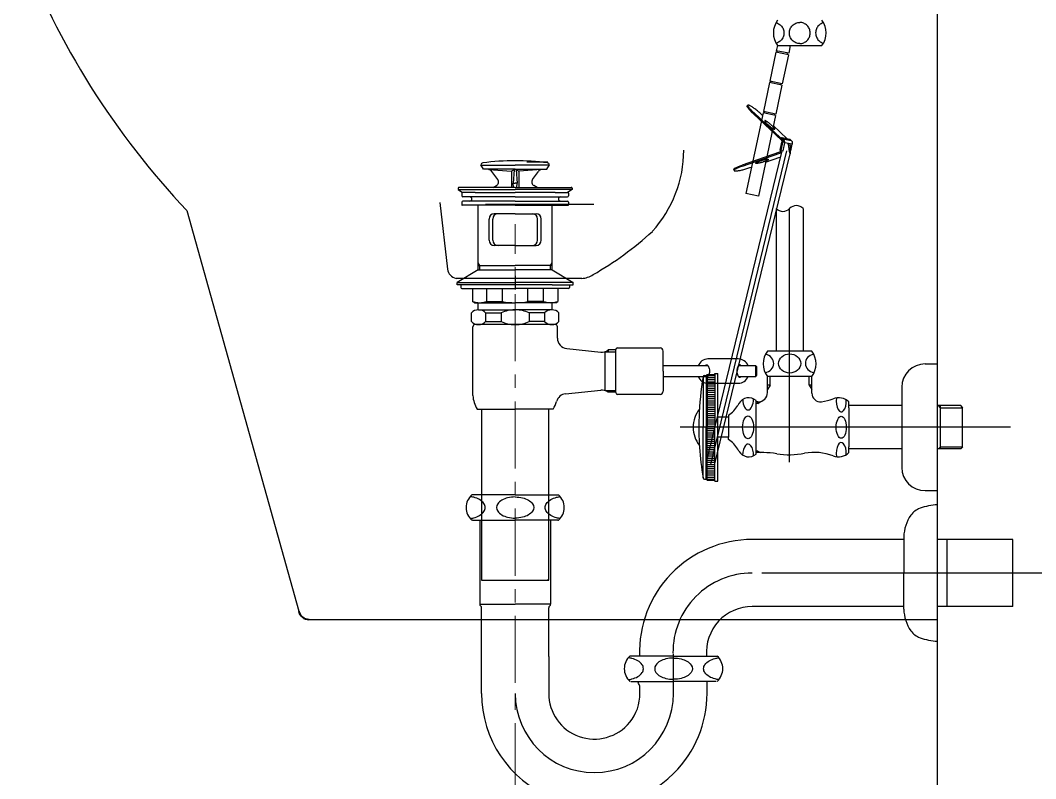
# Model space of a CAD drawing. Extents: x 63700 to 66125, y 58107 to 61538.
# Drawn here: x 65270.4 to 65751.2, y 59288.6 to 59647.7 of the extents above; entities that cross this region are included whole.
import ezdxf

# ---------------------------------------------------------------- set-up
doc = ezdxf.new("R2010")
doc.units = 0
doc.header["$MEASUREMENT"] = 0
doc.linetypes.add('CENTER', pattern=[50.800000000000004, 31.75, -6.35, 6.35, -6.35])
for name, color, linetype in [('3', 3, 'CONTINUOUS'), ('4', 3, 'CONTINUOUS'), ('6', 6, 'CONTINUOUS'), ('7', 7, 'CONTINUOUS'), ('Dim', 4, 'CONTINUOUS'), ('LINE', 7, 'CONTINUOUS'), ('YA', 7, 'CONTINUOUS')]:
    doc.layers.add(name, color=color, linetype=linetype)
for name, color, linetype, lineweight in [('c', 4, 'CONTINUOUS', 30), ('CEN', 1, 'CENTER', 5), ('OUT-LINE', 132, 'CONTINUOUS', 40)]:
    doc.layers.add(name, color=color, linetype=linetype, lineweight=lineweight)

msp = doc.modelspace()

# ---------------------------------------------------------------- linework, layer by layer
at = {"layer": '3', "color": 0}
for p, q in [((65520.15716500976, 59580.57331369627), (65510.28279633902, 59580.57331369627)), ((65489.70996616175, 59577.21060202575), (65488.47864486609, 59579.34331307028)), ((65488.59518420931, 59579.14146100677), (65504.70996616175, 59579.14146100677)), ((65504.70996616175, 59577.21060202575), (65489.70996616175, 59577.21060202575)), ((65492.22524087827, 59577.02630985111), (65502.95996616175, 59576.32494084074)), ((65496.43530439454, 59572.33130981115), (65493.71709916426, 59576.18427940918)), ((65504.70996616175, 59577.21060202575), (65502.95996616175, 59576.32494084074)), ((65502.95996616175, 59576.32494084074), (65502.95996616175, 59568.61060202576)), ((65504.1922902228, 59576.94861031972), (65503.75996616176, 59570.54072904467)), ((65520.82474811422, 59579.14146100677), (65504.70996616175, 59579.14146100677)), ((65504.70996616175, 59577.21060202575), (65506.45996616175, 59576.32494084074)), ((65504.70996616175, 59577.21060202575), (65519.70996616175, 59577.21060202575)), ((65505.22764210071, 59576.94861031972), (65505.65996616177, 59570.54072904467)), ((65517.19469144527, 59577.02630985111), (65506.45996616175, 59576.32494084074)), ((65506.45996616175, 59576.32494084074), (65506.45996616175, 59568.61060202576)), ((65512.98462792899, 59572.33130981115), (65515.70283315924, 59576.18427940918)), ((65519.70996616175, 59577.21060202575), (65520.94128745742, 59579.34331307028)), ((65503.75996616176, 59570.56492485236), (65504.70996616175, 59570.56492485236)), ((65503.96306534758, 59568.61060202575), (65503.75996616176, 59570.56492485236)), ((65505.65996616177, 59570.56492485236), (65504.70996616175, 59570.56492485236)), ((65505.45686697596, 59568.61060202575), (65505.65996616177, 59570.56492485236)), ((65477.70996616175, 59568.21060202576), (65477.70996616175, 59567.61060202575)), ((65477.70996616175, 59567.61060202575), (65479.85218817188, 59566.11060202576)), ((65477.70996616175, 59567.61060202575), (65504.70996616175, 59567.61060202575)), ((65487.40996616177, 59568.61060202576), (65478.10996616176, 59568.61060202576)), ((65479.40813186482, 59565.91060202575), (65479.40813186482, 59564.61060202576)), ((65485.70996470998, 59566.11060202576), (65479.60813186484, 59566.11060202576)), ((65485.70996470998, 59566.11060202576), (65504.70996616175, 59566.11060202576)), ((65504.70996616175, 59568.61060202576), (65487.40996616177, 59568.61060202576)), ((65494.35354144283, 59568.61060202575), (65495.80106138255, 59569.4463280526)), ((65504.70996616175, 59568.61060202576), (65522.00996616177, 59568.61060202576)), ((65531.70996616175, 59567.61060202575), (65504.70996616175, 59567.61060202575)), ((65523.70996761354, 59566.11060202576), (65504.70996616175, 59566.11060202576)), ((65515.06639088069, 59568.61060202575), (65513.61887094099, 59569.4463280526)), ((65522.00996616177, 59568.61060202576), (65531.30996616176, 59568.61060202576)), ((65523.70996761354, 59566.11060202576), (65529.81180045869, 59566.11060202576)), ((65531.70996616175, 59567.61060202575), (65529.56774415166, 59566.11060202576)), ((65530.01180045868, 59565.91060202575), (65530.01180045868, 59564.61060202576)), ((65531.70996616175, 59568.21060202576), (65531.70996616175, 59567.61060202575)), ((65479.40813186482, 59561.61060202575), (65479.40813186482, 59560.31060202575)), ((65504.70996616175, 59564.11060202575), (65479.90813186484, 59564.11060202575)), ((65504.70996616175, 59562.11060202576), (65479.90813186484, 59562.11060202576)), ((65504.70996616175, 59564.11060202575), (65529.51180045868, 59564.11060202575)), ((65504.70996616175, 59562.11060202576), (65529.51180045868, 59562.11060202576)), ((65530.01180045868, 59561.61060202575), (65530.01180045868, 59560.31060202575)), ((65504.70996616175, 59560.11060202575), (65479.60813186484, 59560.11060202575)), ((65487.20996616175, 59529.51619402597), (65487.20996616175, 59560.11060202575)), ((65504.70996616175, 59556.11060202576), (65494.83559749099, 59556.11060202576)), ((65504.70996616175, 59560.11060202575), (65529.81180045869, 59560.11060202575)), ((65504.70996616175, 59556.11060202576), (65514.58433483253, 59556.11060202576)), ((65522.20996616175, 59529.51619402597), (65522.20996616175, 59560.11060202575)), ((65492.33559749099, 59543.61060202576), (65492.33559749099, 59553.61060202576)), ((65494.10336444396, 59543.61060202576), (65494.10336444396, 59553.61060202576)), ((65515.31656787955, 59543.61060202576), (65515.31656787955, 59553.61060202576)), ((65517.08433483253, 59543.61060202576), (65517.08433483253, 59553.61060202576)), ((65504.70996616175, 59541.11060202576), (65494.83559749099, 59541.11060202576)), ((65504.70996616175, 59541.11060202576), (65514.58433483253, 59541.11060202576)), ((65487.90996616177, 59531.61060202575), (65487.20996616175, 59532.82303759105)), ((65487.20996616175, 59531.61060202575), (65504.70996616175, 59531.61060202575)), ((65487.90996616177, 59529.51619402597), (65487.90996616177, 59531.61060202575)), ((65522.20996616175, 59531.61060202575), (65504.70996616175, 59531.61060202575)), ((65521.50996616177, 59531.61060202575), (65522.20996616175, 59532.82303759105)), ((65521.50996616177, 59529.51619402597), (65521.50996616177, 59531.61060202575)), ((65487.20996616175, 59529.51619402597), (65477.20996616175, 59523.51619402597)), ((65487.20996616175, 59529.51619402597), (65504.70996616175, 59529.51619402597)), ((65522.20996616175, 59529.51619402597), (65504.70996616175, 59529.51619402597)), ((65522.20996616175, 59529.51619402597), (65532.20996616175, 59523.51619402597)), ((65477.20996616175, 59522.51619402597), (65477.20996616175, 59523.51619402597)), ((65477.20996616175, 59523.51619402597), (65504.70996616175, 59523.51619402597)), ((65487.20996616175, 59522.51619402597), (65477.20996616175, 59522.51619402597)), ((65479.01783692039, 59522.51619402597), (65479.01783692039, 59521.21619402598)), ((65522.20996616175, 59525.51619402597), (65487.20996616175, 59525.51619402597)), ((65522.20996616175, 59522.51619402597), (65487.20996616175, 59522.51619402597)), ((65532.20996616175, 59523.51619402597), (65504.70996616175, 59523.51619402597)), ((65522.20996616175, 59522.51619402597), (65532.20996616175, 59522.51619402597)), ((65530.40209540311, 59522.51619402597), (65530.40209540311, 59521.21619402598)), ((65532.20996616175, 59522.51619402597), (65532.20996616175, 59523.51619402597)), ((65479.51783692039, 59520.71619402597), (65484.51783692039, 59520.71619402597)), ((65484.51783692039, 59520.71619402597), (65484.51783692039, 59514.59354429516)), ((65484.51783692039, 59520.71619402597), (65504.70996616175, 59520.71619402597)), ((65491.29261920677, 59514.59354429516), (65491.29261920677, 59520.71619402597)), ((65498.69328160008, 59514.59354429516), (65498.69328160008, 59520.71619402597)), ((65524.90209540311, 59520.71619402597), (65504.70996616175, 59520.71619402597)), ((65510.72665072346, 59514.59354429516), (65510.72665072346, 59520.71619402597)), ((65518.12731311675, 59514.59354429516), (65518.12731311675, 59520.71619402597)), ((65529.90209540311, 59520.71619402597), (65524.90209540311, 59520.71619402597)), ((65524.90209540311, 59520.71619402597), (65524.90209540311, 59514.59354429516)), ((65485.51783692039, 59514.01619402597), (65484.51783692039, 59514.59354429516)), ((65485.51783692039, 59514.01619402597), (65486.91783692039, 59514.01619402597)), ((65486.91783692039, 59514.01619402597), (65504.70996616175, 59514.01619402597)), ((65487.20996616175, 59510.60495441962), (65487.20996616175, 59514.01619402597)), ((65491.29261920677, 59514.59354429516), (65498.69328160008, 59514.59354429516)), ((65522.50209540312, 59514.01619402597), (65504.70996616175, 59514.01619402597)), ((65518.12731311675, 59514.59354429516), (65510.72665072346, 59514.59354429516)), ((65522.20996616175, 59510.60495441962), (65522.20996616175, 59514.01619402597)), ((65523.90209540311, 59514.01619402597), (65522.50209540312, 59514.01619402597)), ((65523.90209540311, 59514.01619402597), (65524.90209540311, 59514.59354429516)), ((65483.96627059017, 59505.05397769873), (65483.96627059017, 59509.16722635278)), ((65487.35366173336, 59510.61060202575), (65504.46627059017, 59510.61060202575)), ((65490.74105287655, 59509.16722635278), (65490.74105287655, 59505.05397769873)), ((65490.74105287655, 59509.16722635278), (65498.14171526983, 59509.16722635278)), ((65498.14171526983, 59509.16722635278), (65498.14171526983, 59505.05397769873)), ((65522.06627059016, 59510.61060202575), (65504.95366173337, 59510.61060202575)), ((65518.67887944699, 59509.16722635278), (65511.27821705368, 59509.16722635278)), ((65511.27821705368, 59509.16722635278), (65511.27821705368, 59505.05397769873)), ((65518.67887944699, 59509.16722635278), (65518.67887944699, 59505.05397769873)), ((65525.45366173335, 59505.05397769873), (65525.45366173335, 59509.16722635278)), ((65484.70996616175, 59470.00825694959), (65484.70996616175, 59502.61060202575)), ((65504.70996616175, 59503.61060202576), (65485.70996616175, 59503.61060202576)), ((65490.74105287655, 59505.05397769873), (65498.14171526983, 59505.05397769873)), ((65522.06627059016, 59503.61060202576), (65504.70996616175, 59503.61060202576)), ((65518.67887944699, 59505.05397769873), (65511.27821705368, 59505.05397769873)), ((65521.50996616177, 59503.61060202576), (65522.06627059016, 59503.61060202576)), ((65522.06627059016, 59503.61060202576), (65522.46627059017, 59503.61060202576)), ((65523.70996616175, 59503.61060202576), (65522.20996616175, 59503.61060202576)), ((65524.70996616175, 59497.24636196873), (65524.70996616175, 59502.61060202575)), ((65529.17730054358, 59492.27481619913), (65545.21152846409, 59490.55686320765)), ((65547.24019794786, 59490.81060202575), (65552.34576614689, 59490.81060202575)), ((65547.37928127039, 59472.36060202575), (65547.37928127039, 59490.86060202576)), ((65548.70996616177, 59491.61060202575), (65548.70996616177, 59490.81060202575)), ((65552.37116947766, 59491.61060202575), (65548.70996616177, 59491.61060202575)), ((65552.34576614689, 59490.81060202575), (65552.34576614689, 59491.81060202575)), ((65552.34576614689, 59471.41060202575), (65552.34576614689, 59490.81060202575)), ((65553.1457661469, 59492.61060202575), (65573.45695547797, 59492.61060202575)), ((65574.8442483904, 59481.61301932177), (65574.84273063387, 59491.11543661775)), ((65590.12171579144, 59484.11609146435), (65574.84384898146, 59484.11365123456)), ((65596.07140391174, 59484.11704176758), (65590.12171579144, 59484.11609146435)), ((65607.09269943502, 59487.36880216564), (65596.03379862852, 59487.36703580261)), ((65610.379089089, 59487.36932707832), (65607.09269943502, 59487.36880216564)), ((65618.70935880073, 59484.1206575742), (65610.34252200654, 59484.11932119625)), ((65619.20704242532, 59483.62313290747), (65618.70696257008, 59484.12305303948)), ((65618.70776118609, 59479.12305310326), (65618.70696257008, 59484.12305303948)), ((65619.2076813181, 59479.62313295848), (65619.20704242532, 59483.62313290747)), ((65574.8442483904, 59481.61301932177), (65574.84576614689, 59472.11060202576)), ((65574.8446475847, 59479.1137310984), (65596.07220252775, 59479.11704183136)), ((65610.34332062252, 59479.11932126003), (65618.70776118609, 59479.12305310326)), ((65618.70776118609, 59479.12305310326), (65619.2076813181, 59479.62313295848)), ((65596.0356354453, 59475.86703594929), (65607.3582806226, 59475.86884443842)), ((65607.3582806226, 59475.86884443842), (65610.38092590577, 59475.86932722501)), ((65528.57884819864, 59470.88226795827), (65545.21152846409, 59472.66434084386)), ((65547.37928127039, 59472.36060202575), (65552.34576614689, 59472.36060202575)), ((65548.70996616177, 59471.61060202575), (65548.70996616177, 59472.41060202575)), ((65552.37116947766, 59471.61060202575), (65548.70996616177, 59471.61060202575)), ((65573.34576614689, 59470.61060202575), (65553.1457661469, 59470.61060202575)), ((65486.7099688772, 59463.61060202575), (65504.70996616175, 59463.61060202575)), ((65488.83496616175, 59463.61060202575), (65488.83496616175, 59382.61060202575)), ((65522.70996344631, 59463.61060202576), (65504.70996616175, 59463.61060202576)), ((65520.58496616175, 59382.61060202575), (65520.58496616175, 59463.61060202576)), ((65488.83496616175, 59382.61060202575), (65520.58496616175, 59382.61060202575)), ((65520.58496616175, 59382.61060202575), (65519.88496616176, 59382.61060202575))]:
    msp.add_line(p, q, dxfattribs=at)
for points in [[(65594.69808891826, 59484.11682241732, -0.04423808873125867), (65594.95017135242, 59484.39626091849, -0.1892733445989516), (65595.38467453956, 59484.56693208671, -0.1892733445989251), (65595.81923222484, 59484.39639972767, -0.1010586224216548), (65596.31556555736, 59483.70304576508, -0.05930153482432667), (65596.59141014353, 59482.81566381511, -0.04572153570999436), (65596.7014292549, 59481.61714236536, -0.04572153570998768)], [(65611.71583700003, 59484.11954054652, 0.04423808873125641), (65611.46366531312, 59484.39889850661, 0.1892733445989516), (65611.02910762784, 59484.56943086565, 0.1892733445989251), (65610.5946044407, 59484.39875969743, 0.1010586224216548), (65610.09849262293, 59483.70524721831, 0.05930153482432667), (65609.82293152178, 59482.81777719606, 0.04572153570999436), (65609.71329527939, 59481.61922066225, 0.04572153570998768)], [(65596.7014292549, 59481.61714236536, -0.04572153570998768), (65596.59179301251, 59480.41858583155, -0.05930153482432479), (65596.31623191136, 59479.5311158093, -0.1010586224216646), (65595.82012009359, 59478.83760333019, -0.1892733445989545), (65595.38561690645, 59478.66693216197, -0.1892733445989366), (65594.95105922117, 59478.83746452101, -0.04423808873126331), (65594.69888753426, 59479.11682248109, -0.0593015348243237)], [(65609.71329527939, 59481.61922066225, 0.04572153570998768), (65609.82331439073, 59480.4206992125, 0.05930153482432479), (65610.09915897693, 59479.53331726253, 0.1010586224216646), (65610.59549230945, 59478.83996329994, 0.1892733445989545), (65611.0300499947, 59478.6694309409, 0.1892733445989366), (65611.46455318187, 59478.84010210912, 0.0442380887311111), (65611.71663561603, 59479.11954061029, 0.0593015348243237)]]:
    msp.add_lwpolyline(points, format="xyb", dxfattribs=at)
for centre, radius, start, end in [((65489.55996616176, 59579.14146100677), 1.1, 97.32041366577172, 169.4261989782675), ((65504.70996616175, 59461.21060202576), 120, 90, 97.32041366577172), ((65504.70996616175, 59461.21060202576), 120, 82.67958633422826, 90), ((65519.85996616176, 59579.14146100677), 1.1, 10.57380102173249, 82.67958633422826), ((65492.08285615226, 59575.0313484582), 2, 35.20232506658412, 86.26180948762008), ((65517.33707617124, 59575.0313484582), 2, 93.73819051237994, 144.7976749334159), ((65494.80106138255, 59571.17837886017), 2, 300.0000000000607, 35.20232506658412), ((65514.61887094099, 59571.17837886017), 2, 144.7976749334159, 239.9999999999392), ((65478.10996616176, 59568.21060202576), 0.4000000000000001, 90, 180), ((65479.60813186484, 59565.91060202575), 0.2, 90, 180), ((65529.81180045869, 59565.91060202575), 0.2, 0, 90), ((65531.30996616176, 59568.21060202576), 0.4000000000000001, 0, 90), ((65479.90813186484, 59564.61060202576), 0.5, 180, 270), ((65479.90813186484, 59561.61060202575), 0.5, 90, 180), ((65479.60813186484, 59560.31060202575), 0.2, 180, 270), ((65483.20996616175, 59563.11060202575), 1, 270, 90), ((65526.20996616175, 59563.11060202575), 1, 90, 270), ((65529.51180045868, 59564.61060202576), 0.5, 270, 0), ((65529.51180045868, 59561.61060202575), 0.5, 0, 90), ((65529.81180045869, 59560.31060202575), 0.2, 270, 0), ((65494.83559749099, 59553.61060202576), 2.5, 90, 180), ((65496.60336444396, 59553.61060202576), 2.5, 90, 180), ((65512.81656787955, 59553.61060202576), 2.5, 0, 90), ((65514.58433483253, 59553.61060202576), 2.5, 0, 90), ((65494.83559749099, 59543.61060202576), 2.5, 180, 270), ((65496.60336444396, 59543.61060202576), 2.5, 180, 270), ((65512.81656787955, 59543.61060202576), 2.5, 270, 0), ((65514.58433483253, 59543.61060202576), 2.5, 270, 0), ((65479.51783692039, 59521.21619402598), 0.5, 180, 270), ((65529.90209540311, 59521.21619402598), 0.5, 270, 0), ((65487.90522806358, 59524.19540263412), 10.18185161541168, 250.5679250161502, 289.4320749838499), ((65504.51782482686, 59543.46852725892), 29.45657727839682, 258.5955661710771, 270.3737353971764), ((65504.90210749666, 59543.46852725892), 29.45657727839682, 269.6262646028235, 281.4044338289228), ((65521.51470425993, 59524.19540263412), 10.18185161541168, 250.5679250161502, 289.4320749838499), ((65487.35366173336, 59505.90280223741), 4.704347304560343, 43.94093731918161, 136.0590626808184), ((65504.24407435303, 59497.0061228589), 13.60629356471023, 89.06429532302532, 116.6471866112395), ((65505.17585797049, 59497.0061228589), 13.60629356471023, 63.35281338876052, 90.93570467697471), ((65522.06627059016, 59505.90280223741), 4.704347304560343, 43.94093731918161, 136.0590626808184), ((65487.35366173336, 59508.3184018141), 4.704347304560343, 223.9409373191816, 316.0590626808184), ((65485.70996616175, 59502.61060202575), 1, 90, 180), ((65504.24407435303, 59517.2150811926), 13.60629356471023, 243.3528133887605, 270.9357046769746), ((65505.17585797049, 59517.2150811926), 13.60629356471023, 269.0642953230253, 296.6471866112394), ((65522.06627059016, 59508.3184018141), 4.704347304560343, 223.9409373191816, 316.0590626808184), ((65523.70996616175, 59502.61060202575), 1, 0, 90), ((65529.70996616175, 59497.24636196873), 5, 180, 263.8844964338547), ((65545.61842348357, 59495.54027934952), 5, 265.332164679196, 308.1927197252177), ((65553.1457661469, 59491.81060202575), 0.8000000000000002, 90, 180), ((65573.34273071041, 59491.11495744816), 1.5, 0.01830293043407738, 90.01830293043409), ((65596.03459724449, 59482.36703586638), 5, 90.00915146468343, 159.5218363504207), ((65610.379887705, 59482.36932714209), 5, 20.49646657977336, 90.00915146468343), ((65596.03483682932, 59480.86703588551), 5, 200.4964665797734, 270.0091514646834), ((65610.3801272898, 59480.86932716123), 5, 270.0091514646834, 339.5218363504206), ((65497.69837172012, 59470.55718413222), 13, 182.4200434154298, 212.300008157266), ((65529.11151140867, 59465.91072193066), 5, 96.1154758130908, 165.0404643172521), ((65545.61842348357, 59467.68092470198), 5, 51.80728027478236, 94.66783532080396), ((65553.1457661469, 59471.41060202575), 0.8000000000000002, 180, 270), ((65573.34576614689, 59472.11060202576), 1.5, 270, 0), ((65511.72156060342, 59470.55718413222), 13, 327.699991842734, 345.0404659977038)]:
    msp.add_arc(centre, radius, start, end, dxfattribs=at)
at = {"layer": '4', "color": 0}
for p, q in [((65488.45996616175, 59423.01619402597), (65484.16846353962, 59423.01619402597)), ((65488.45996616175, 59423.01619402597), (65484.16846353962, 59423.01619402597)), ((65504.70996616175, 59423.01619402597), (65488.45996616175, 59423.01619402597)), ((65504.70996616175, 59423.01619402597), (65488.45996616175, 59423.01619402597)), ((65504.70996616175, 59423.01619402597), (65520.95996616175, 59423.01619402597)), ((65504.70996616175, 59423.01619402597), (65520.95996616175, 59423.01619402597)), ((65520.95996616175, 59423.01619402597), (65525.25146878388, 59423.01619402597)), ((65520.95996616175, 59423.01619402597), (65525.25146878388, 59423.01619402597)), ((65484.55996616176, 59411.01619402597), (65484.16846353962, 59411.01619402597)), ((65484.55996616176, 59411.01619402597), (65504.70996616175, 59411.01619402597)), ((65487.90996616177, 59411.01619402597), (65487.90996616177, 59371.23607244093)), ((65524.85996616176, 59411.01619402597), (65504.70996616175, 59411.01619402597)), ((65521.50996616177, 59411.01619402597), (65521.50996616177, 59371.23607244093)), ((65524.85996616176, 59411.01619402597), (65525.25146878388, 59411.01619402597)), ((65688.72998973013, 59401.89119402597), (65616.93898709973, 59401.89119402597)), ((65688.72998973013, 59403.18399983527), (65688.72998973013, 59385.78926299316)), ((65740.33485597215, 59401.89119402597), (65704.70996585573, 59401.89119402597)), ((65740.33485597215, 59370.14119402597), (65740.33485597215, 59401.89119402597)), ((65767.32296076957, 59386.01619402597), (65621.46003542114, 59386.01619402597)), ((65688.72998973013, 59368.84838821668), (65688.72998973013, 59386.24312505878)), ((65487.90996616177, 59371.23607244093), (65504.70996616175, 59371.23607244093)), ((65488.83496616175, 59329.01619402597), (65488.83496616175, 59369.59119326033)), ((65521.50996616177, 59371.23607244093), (65504.70996616175, 59371.23607244093)), ((65520.58496616175, 59346.4119977244), (65520.58496616175, 59369.59119326033)), ((65688.72998973013, 59370.14119402597), (65616.93898709973, 59370.14119402597)), ((65740.33485597215, 59370.14119402597), (65704.70996585573, 59370.14119402597)), ((65520.58496616175, 59346.4119977244), (65520.58496616175, 59329.01619402597)), ((65563.38201724154, 59346.71619402597), (65559.09051461941, 59346.71619402597)), ((65579.63201724154, 59346.71619402597), (65563.38201724154, 59346.71619402597)), ((65579.63201724154, 59346.71619402597), (65579.70996616177, 59346.71619402597)), ((65579.70996616177, 59329.01619402597), (65579.70996616177, 59347.67942304446)), ((65579.787915082, 59346.71619402597), (65579.70996616177, 59346.71619402597)), ((65579.787915082, 59346.71619402597), (65596.037915082, 59346.71619402597)), ((65596.037915082, 59346.71619402597), (65600.32941770411, 59346.71619402597)), ((65559.48201724155, 59334.71619402597), (65579.63201724154, 59334.71619402597)), ((65562.90996616177, 59334.71619402597), (65562.90996616177, 59334.01619402597)), ((65599.93791508199, 59334.71619402597), (65579.787915082, 59334.71619402597)), ((65595.58496616177, 59329.01619402597), (65595.58496616177, 59334.71619402597)), ((65563.83496616177, 59329.01619402597), (65563.83496616177, 59332.46201812602))]:
    msp.add_line(p, q, dxfattribs=at)
for points in [[(65490.5151374855, 59417.01619402597, 0.155217389597527), (65489.92464312553, 59418.87251925052, 0.1067472438424263), (65487.86293920959, 59420.76319496176, 0.07304300963465023), (65485.09307446948, 59421.88121175166, 0.02851108834047543), (65483.36432021746, 59422.1972267919, 0.05952258999013103)], [(65504.70996616175, 59422.01619402597, 0.0575374244919145), (65501.15242263192, 59421.60545045224, 0.07121910736577564), (65498.45247065637, 59420.5517279319, 0.1063733647593007), (65496.42966861474, 59418.75513018867, 0.1594829649533097)], [(65504.70996616175, 59422.01619402597, 0.0575374244919145), (65501.15242263192, 59421.60545045224, 0.07121910736577564), (65498.45247065637, 59420.5517279319, 0.1063733647593007), (65496.42966861474, 59418.75513018867, 0.1594829649533097)], [(65504.70996616175, 59422.01619402597, -0.0575374244919145), (65508.26750969161, 59421.60545045224, -0.07121910736577564), (65510.96746166715, 59420.5517279319, -0.1063733647593007), (65512.99026370878, 59418.75513018867, -0.1594829649533097)], [(65504.70996616175, 59422.01619402597, -0.0575374244919145), (65508.26750969161, 59421.60545045224, -0.07121910736577564), (65510.96746166715, 59420.5517279319, -0.1063733647593007), (65512.99026370878, 59418.75513018867, -0.1594829649533097)], [(65518.90479483802, 59417.01619402597, -0.155217389597527), (65519.49528919801, 59418.87251925052, -0.1067472438424263), (65521.55699311395, 59420.76319496176, -0.07304300963465023), (65524.32685785404, 59421.88121175166, -0.02851108834047543), (65526.05561210608, 59422.1972267919, -0.05952258999013103)], [(65483.36432021746, 59411.83516126005, 0.02851108834047727), (65485.09307446948, 59412.15117630029, 0.07304300963465653), (65487.86293920959, 59413.26919309018, 0.1067472438424264), (65489.92464312553, 59415.15986880142, 0.1552173895975254), (65490.5151374855, 59417.01619402597, 0.155217389597527)], [(65496.42966799013, 59418.75512933668, 0.3272904533300525), (65496.42966830649, 59415.27725828374, 0.106373385258326), (65498.45247065637, 59413.48066012004, 0.07121910736577523), (65501.15242263192, 59412.4269375997, 0.05753742449190927), (65504.70996616175, 59412.01619402597, 0.05753742449192233)], [(65512.99026433338, 59418.75512933668, -0.3272904533300525), (65512.99026401703, 59415.27725828374, -0.106373385258326), (65510.96746166715, 59413.48066012004, -0.07121910736577523), (65508.26750969161, 59412.4269375997, -0.05753742449190927), (65504.70996616175, 59412.01619402597, -0.05753742449192233)], [(65526.05561210608, 59411.83516126005, -0.02851108834047727), (65524.32685785404, 59412.15117630029, -0.07304300963465653), (65521.55699311395, 59413.26919309018, -0.1067472438424264), (65519.49528919801, 59415.15986880142, -0.1552173895975254), (65518.90479483802, 59417.01619402597, -0.155217389597527)], [(65565.43718856528, 59340.71619402597, 0.155217389597527), (65564.84669420532, 59342.57251925053, 0.1067472438424263), (65562.78499028938, 59344.46319496176, 0.07304300963465023), (65560.01512554927, 59345.58121175165, 0.02851108834047543), (65558.28637129723, 59345.89722679189, 0.05952258999013103)], [(65579.70996616177, 59345.71599942625, 0.05878989641550171), (65576.07447371169, 59345.30545045224, 0.07121910736577564), (65573.37452173614, 59344.25172793191, 0.1063733647593007), (65571.35171969452, 59342.45513018867, 0.1594829649533097)], [(65579.70996616177, 59345.71599942625, -0.05878989641550171), (65583.34545861183, 59345.30545045224, -0.07121910736577564), (65586.04541058738, 59344.25172793191, -0.1063733647593007), (65588.06821262899, 59342.45513018867, -0.1594829649533097)], [(65593.98274375823, 59340.71619402597, -0.155217389597527), (65594.57323811822, 59342.57251925053, -0.1067472438424263), (65596.63494203416, 59344.46319496176, -0.07304300963465023), (65599.40480677427, 59345.58121175165, -0.02851108834047543), (65601.13356102629, 59345.89722679189, -0.05952258999013103)], [(65558.28637129722, 59335.53516126005, 0.02851108834047727), (65560.01512554927, 59335.85117630029, 0.07304300963465653), (65562.78499028938, 59336.96919309018, 0.1067472438424264), (65564.84669420532, 59338.85986880142, 0.1552173895975254), (65565.43718856528, 59340.71619402597, 0.155217389597527)], [(65571.35171906992, 59342.45512933668, 0.3272904533300525), (65571.35171938628, 59338.97725828375, 0.106373385258326), (65573.37452173614, 59337.18066012004, 0.07121910736577523), (65576.07447371169, 59336.12693759971, 0.05753742449190927), (65579.63201724154, 59335.71619402597, 0.05753742449192233)], [(65588.06821325359, 59342.45512933668, -0.3272904533300525), (65588.06821293724, 59338.97725828375, -0.106373385258326), (65586.04541058738, 59337.18066012004, -0.07121910736577523), (65583.34545861183, 59336.12693759971, -0.05753742449190927), (65579.787915082, 59335.71619402597, -0.05753742449192233)], [(65601.13356102629, 59335.53516126005, -0.02851108834047727), (65599.40480677427, 59335.85117630029, -0.07304300963465653), (65596.63494203416, 59336.96919309018, -0.1067472438424264), (65594.57323811822, 59338.85986880142, -0.1552173895975254), (65593.98274375823, 59340.71619402597, -0.155217389597527)]]:
    msp.add_lwpolyline(points, format="xyb", dxfattribs=at)
for centre, radius, start, end in [((65489.45996616175, 59417.01619402597), 8, 131.4096221089705, 228.5903778910295), ((65519.95996616175, 59417.01619402597), 8, 311.4096221089705, 48.59037789102947), ((65700.05444245017, 59407.36742689819), 10, 111.1926768983985, 142.803450807817), ((65706.20996585581, 59388.32678646001), 30, 92.8659839827658, 109.0071361185161), ((65708.70996585581, 59402.28926299316), 20, 146.2077116326336, 177.4359119854814), ((65616.93898709973, 59348.51619402597), 53.375, 90, 181.9325894448989), ((65616.93898709973, 59348.51619402597), 37.5, 90, 180.6539781143202), ((65488.90996616177, 59371.23607244093), 1, 180, 238.7025877798894), ((65487.90996616177, 59369.59119402597), 0.9250000000000002, 0, 58.7025877798894), ((65521.50996616177, 59369.59119402597), 0.9250000000000002, 121.2974122201106, 180), ((65520.50996616176, 59371.23607244093), 1, 301.2974122201106, 0), ((65616.93898709973, 59348.51619402597), 21.625, 90, 184.7746527786312), ((65708.70996585581, 59369.74312505878), 20, 182.5640880149343, 213.7922883670103), ((65700.05444245017, 59364.66496115375), 10, 217.196549192183, 248.8073231016014), ((65706.20996585581, 59383.70560159194), 30, 250.9928638814839, 267.1340160172341), ((65564.38201724154, 59340.71619402597), 8, 131.4096221089705, 228.5903778910295), ((65595.03791508198, 59340.71619402597), 8, 311.4096221089705, 48.59037789102947), ((65546.87118676184, 59323.41802762191), 19.22403640672335, 28.06365477597474, 33.45608390757045), ((65542.20996616177, 59329.01619402597), 53.375, 180, 314.9402989794296), ((65542.20996616177, 59329.01619402597), 37.5, 180, 0), ((65542.20996616177, 59329.01619402597), 21.625, 180, 320.7959680979325), ((65542.20996616177, 59329.01619402597), 21.625, 320.7959680979325, 0), ((65542.20996616177, 59329.01619402597), 53.375, 314.9402989794296, 0)]:
    msp.add_arc(centre, radius, start, end, dxfattribs=at)
at = {"layer": '6', "color": 0}
for p, q in [((65628.35996616176, 59558.61058783387), (65628.35996616176, 59491.01618528706)), ((65634.70996616177, 59438.52346529322), (65634.70996616175, 59558.61058783387)), ((65641.05996616177, 59558.61058783387), (65641.05996616176, 59491.01618528706)), ((65641.05996616176, 59491.01618528706), (65624.20996616177, 59491.01618528706)), ((65645.20996616177, 59491.01618528706), (65641.05996616176, 59491.01618528706)), ((65698.83424956206, 59485.016185287), (65704.70996585544, 59485.01618528706)), ((65593.79478152415, 59479.01618528706), (65593.79478152415, 59455.01618528706)), ((65594.38621550854, 59479.51618528706), (65595.20996616177, 59479.51618528706)), ((65595.20996616177, 59479.51618528706), (65595.70996616177, 59480.01618528706)), ((65595.20996616177, 59479.51618528706), (65595.20996616177, 59455.01618528706)), ((65595.70996616177, 59480.01618528706), (65595.70996616177, 59455.01618528706)), ((65595.70996616177, 59480.01618528706), (65598.90996616175, 59480.01618528706)), ((65595.70996616177, 59479.60470382351), (65599.20996616177, 59479.60470382351)), ((65595.70996616177, 59478.60470382351), (65599.20996616177, 59478.60470382351)), ((65599.20996616177, 59480.31618528706), (65599.20996616177, 59480.51618528706)), ((65599.20996616177, 59480.51618528706), (65600.70996616177, 59480.51618528706)), ((65599.20996616177, 59480.31618528706), (65599.20996616177, 59455.01618528706)), ((65600.70996616177, 59479.51618528706), (65600.70996616177, 59480.51618528706)), ((65600.70996616177, 59455.01618528706), (65600.70996616177, 59479.51618528706)), ((65645.20996616177, 59479.01618528706), (65624.20996616177, 59479.01618528706)), ((65624.20996616177, 59471.51618528706), (65624.20996616177, 59479.01618528706)), ((65625.45996616177, 59475.01618528706), (65625.45996616177, 59479.01618528706)), ((65643.95996616177, 59475.01618528706), (65643.95996616177, 59479.01618528706)), ((65645.20996616177, 59471.10455380331), (65645.20996616177, 59479.01618528706)), ((65595.70996616177, 59477.60470382351), (65599.20996616177, 59477.60470382351)), ((65595.70996616177, 59476.60470382351), (65599.20996616177, 59476.60470382351)), ((65595.70996616177, 59475.60470382351), (65599.20996616177, 59475.60470382351)), ((65595.70996616177, 59474.60470382351), (65599.20996616177, 59474.60470382351)), ((65625.45996616177, 59475.01618528706), (65624.20996616177, 59472.8511217776)), ((65625.45996616177, 59475.01618528706), (65624.20996616177, 59475.01618528706)), ((65643.95996616177, 59475.01618528706), (65645.20996616177, 59472.8511217776)), ((65645.20996616177, 59475.01618528706), (65643.95996616177, 59475.01618528706)), ((65687.83424956235, 59474.01618528706), (65687.83424956235, 59436.01618528706)), ((65595.70996616177, 59473.60470382351), (65599.20996616177, 59473.60470382351)), ((65595.70996616177, 59472.60470382351), (65599.20996616177, 59472.60470382351)), ((65595.70996616177, 59471.60470382351), (65599.20996616177, 59471.60470382351)), ((65595.70996616177, 59470.60470382351), (65599.20996616177, 59470.60470382351)), ((65595.70996616177, 59469.60470382351), (65599.20996616177, 59469.60470382351)), ((65595.70996616177, 59468.60470382351), (65599.20996616177, 59468.60470382351)), ((65595.70996616177, 59467.60470382351), (65599.20996616177, 59467.60470382351)), ((65595.70996616177, 59466.60470382351), (65599.20996616177, 59466.60470382351)), ((65595.70996616177, 59465.60470382351), (65599.20996616177, 59465.60470382351)), ((65595.70996616177, 59464.60470382351), (65599.20996616177, 59464.60470382351)), ((65610.683156299, 59466.33769843505), (65610.13079183885, 59465.38097512576)), ((65618.79656870214, 59467.01618528706), (65618.79656870214, 59467.73689950133)), ((65618.79656870214, 59443.01618528706), (65618.79656870214, 59467.01618528706)), ((65619.70996616177, 59467.01618528706), (65618.79656870214, 59467.01618528706)), ((65619.70996616177, 59466.26618528706), (65618.79656870214, 59466.26618528706)), ((65619.70996616177, 59466.26618528706), (65621.00900426744, 59467.20776330215)), ((65619.70996616177, 59466.26618528706), (65619.70996616177, 59467.01618528706)), ((65687.83424956235, 59465.26618528706), (65662.70996616177, 59465.26618528706)), ((65662.70996616177, 59464.26618528706), (65662.70996616177, 59445.76618528706)), ((65662.71109331113, 59464.26731243642), (65662.71109331113, 59467.01507739032)), ((65715.70996585574, 59465.26618528707), (65704.70996585573, 59465.26618528707)), ((65706.20996585573, 59464.26618528707), (65705.20996585573, 59465.26618528707)), ((65706.20996585573, 59444.76618528707), (65706.20996585573, 59465.26618528707)), ((65706.20996585573, 59464.26618528707), (65716.70996585573, 59464.26618528707)), ((65716.70996585574, 59464.26618528707), (65715.70996585574, 59465.26618528707)), ((65716.5856821491, 59445.76618528707), (65716.5856821491, 59464.26618528707)), ((65595.70996616177, 59463.60470382351), (65599.20996616177, 59463.60470382351)), ((65595.70996616177, 59462.60470382351), (65599.20996616177, 59462.60470382351)), ((65595.70996616177, 59461.60470382351), (65599.20996616177, 59461.60470382351)), ((65595.70996616177, 59460.60470382351), (65599.20996616177, 59460.60470382351)), ((65595.70996616177, 59459.60470382351), (65599.20996616177, 59459.60470382351)), ((65605.79656870214, 59459.76618528706), (65600.70996616177, 59459.76618528706)), ((65605.79656870214, 59460.74852760261), (65605.79656870214, 59459.76618528706)), ((65605.79656870214, 59459.76618528706), (65605.79656870214, 59450.26618528706)), ((65739.36978988916, 59455.01618528706), (65582.82788111968, 59455.01618528706)), ((65593.79478152415, 59431.01618528706), (65593.79478152415, 59455.01618528706)), ((65595.20996616177, 59430.51618528706), (65595.20996616177, 59455.01618528706)), ((65595.70996616177, 59458.60470382351), (65599.20996616177, 59458.60470382351)), ((65595.70996616177, 59457.60470382351), (65599.20996616177, 59457.60470382351)), ((65595.70996616177, 59456.60470382351), (65599.20996616177, 59456.60470382351)), ((65595.70996616177, 59455.60470382351), (65599.20996616177, 59455.60470382351)), ((65595.70996616177, 59430.01618528706), (65595.70996616177, 59455.01618528706)), ((65599.20996616177, 59429.71618528706), (65599.20996616177, 59455.01618528706)), ((65600.70996616177, 59429.51618528706), (65600.70996616177, 59455.01618528706)), ((65595.70996616177, 59454.42766675061), (65599.20996616177, 59454.42766675061)), ((65595.70996616177, 59453.42766675061), (65599.20996616177, 59453.42766675061)), ((65595.70996616177, 59452.42766675061), (65599.20996616177, 59452.42766675061)), ((65595.70996616177, 59451.42766675061), (65599.20996616177, 59451.42766675061)), ((65595.70996616177, 59450.42766675061), (65599.20996616177, 59450.42766675061)), ((65605.79656870214, 59450.26618528706), (65600.70996616177, 59450.26618528706)), ((65605.79656870214, 59449.2838429715), (65605.79656870214, 59450.26618528706)), ((65595.70996616177, 59449.42766675061), (65599.20996616177, 59449.42766675061)), ((65595.70996616177, 59448.42766675061), (65599.20996616177, 59448.42766675061)), ((65595.70996616177, 59447.42766675061), (65599.20996616177, 59447.42766675061)), ((65595.70996616177, 59446.42766675061), (65599.20996616177, 59446.42766675061)), ((65595.70996616177, 59445.42766675061), (65599.20996616177, 59445.42766675061)), ((65662.70996616177, 59443.01618528706), (65662.70996616177, 59445.76618528706)), ((65705.20996585573, 59444.76618528707), (65706.20996585573, 59445.76618528707)), ((65706.20996585573, 59445.76618528707), (65716.70996585573, 59445.76618528707)), ((65715.70996585574, 59444.76618528707), (65716.70996585573, 59445.76618528707)), ((65595.70996616177, 59444.42766675061), (65599.20996616177, 59444.42766675061)), ((65595.70996616177, 59443.42766675061), (65599.20996616177, 59443.42766675061)), ((65595.70996616177, 59442.42766675061), (65599.20996616177, 59442.42766675061)), ((65595.70996616177, 59441.42766675061), (65599.20996616177, 59441.42766675061)), ((65595.70996616177, 59440.42766675061), (65599.20996616177, 59440.42766675061)), ((65610.683156299, 59443.69467213907), (65610.13079183885, 59444.65139544835)), ((65619.70996616177, 59443.76618528706), (65618.79656870214, 59443.76618528706)), ((65622.42175869655, 59443.01618528706), (65618.79656870214, 59443.01618528706)), ((65618.79656870214, 59442.29547107279), (65618.79656870214, 59443.01618528706)), ((65619.70996616177, 59443.76618528706), (65621.00900426744, 59443.01618528706)), ((65619.70996616177, 59443.01618528706), (65619.70996616177, 59443.76618528706)), ((65687.83424956235, 59444.76618528706), (65662.70996616177, 59444.76618528706)), ((65662.70996616177, 59444.76618528706), (65662.70996616177, 59444.58444600218)), ((65662.70996616177, 59443.01618528706), (65662.70996616177, 59444.58444600218)), ((65715.70996585574, 59444.76618528707), (65704.70996585573, 59444.76618528707)), ((65595.70996616177, 59439.42766675061), (65599.20996616177, 59439.42766675061)), ((65595.70996616177, 59438.42766675061), (65599.20996616177, 59438.42766675061)), ((65595.70996616177, 59437.42766675061), (65599.20996616177, 59437.42766675061)), ((65595.70996616177, 59436.42766675061), (65599.20996616177, 59436.42766675061)), ((65595.70996616177, 59435.42766675061), (65599.20996616177, 59435.42766675061)), ((65594.38621550854, 59430.51618528706), (65595.20996616177, 59430.51618528706)), ((65595.20996616177, 59430.51618528706), (65595.70996616177, 59430.01618528706)), ((65595.70996616177, 59434.42766675061), (65599.20996616177, 59434.42766675061)), ((65595.70996616177, 59433.42766675061), (65599.20996616177, 59433.42766675061)), ((65595.70996616177, 59432.42766675061), (65599.20996616177, 59432.42766675061)), ((65595.70996616177, 59431.42766675061), (65599.20996616177, 59431.42766675061)), ((65595.70996616177, 59430.42766675061), (65599.20996616177, 59430.42766675061)), ((65595.70996616177, 59430.01618528706), (65598.90996616175, 59430.01618528706)), ((65599.20996616177, 59429.51618528706), (65599.20996616177, 59429.71618528706)), ((65599.20996616177, 59429.51618528706), (65600.70996616177, 59429.51618528706)), ((65698.83424956235, 59425.01618528706), (65704.70996585573, 59425.01618528706))]:
    msp.add_line(p, q, dxfattribs=at)
for centre, radius, start, end in [((65631.53496616172, 59561.59653111584), 4.358495415063504, 223.2423545523433, 316.7576454488364), ((65637.88496616177, 59555.62464455191), 4.358495415063504, 43.24235455146763, 136.7576454485324), ((65535.7560169285, 59535.85756898185), 10.36609660222133, 272.5229431535448, 304.2106419936266), ((65632.20996616177, 59485.01618528706), 10, 143.1301023543154, 216.8698976456846), ((65637.20996616177, 59485.01618528706), 10, 323.1301023543154, 36.86989764568462), ((65698.83424956235, 59474.01618528706), 11, 90, 180), ((65736.70996616175, 59455.01618528706), 145, 170.506590001788, 178.0568579173941), ((65594.38621550854, 59478.81618528706), 0.7, 90, 170.506590001788), ((65598.90996616175, 59480.31618528706), 0.3, 270, 0), ((65615.32243161408, 59463.65921158304), 5.356973704017297, 49.56943438398116, 149.9999999999434), ((65619.70996616177, 59471.51618528706), 4.5, 270, 0), ((65649.20996616175, 59471.10455380331), 4, 180, 277.7116784597154), ((65657.80360131165, 59462.02343214298), 7.000000000000001, 45.48706363719835, 110.9661374697516), ((65598.00643618587, 59472.38097512576), 14, 303.8098204145314, 329.9999999999434), ((65646.41513412505, 59491.7438930365), 24.82770774944122, 277.7116784597154, 290.9661374697515), ((65602.96419937977, 59454.97085204357), 14, 141.7859267404764, 179.7527285077433), ((65736.70996616175, 59455.01618528706), 145, 178.0568579173941, 189.493409998212), ((65602.96419937977, 59455.09169131559), 14, 180.2472714922567, 218.2140732595236), ((65598.00643618587, 59437.65139544835), 14, 30.00000000005663, 56.19017958546859), ((65615.32243161408, 59446.37315899107), 5.356973704017297, 210.0000000000565, 310.4305656160188), ((65622.42176043431, 59405.01618528706), 38, 80.69517649471267, 90.00000261968438), ((65634.70996616177, 59480.01618528706), 38, 260.6951744687428, 280.7372739939356), ((65646.41513412505, 59418.28847753762), 24.82770774944122, 69.03386253024843, 100.737275019044), ((65657.80360131165, 59448.00893843114), 7.000000000000001, 249.0338625302484, 314.4999999999934), ((65698.83424956235, 59436.01618528706), 11, 180, 270), ((65594.38621550854, 59431.21618528706), 0.7, 189.493409998212, 270), ((65598.90996616175, 59429.71618528706), 0.3, 0, 90)]:
    msp.add_arc(centre, radius, start, end, dxfattribs=at)
for centre, major_axis, ratio, start_param, end_param in [((65621.93670128797, 59485.24376940588), (-5.2294620472188, 1.571388399356185e-12), 0.866391405674031, 1.800504353766783, 4.443057795124758), ((65647.39264109019, 59485.24376940588), (-5.229462047218413, 1.203296293900385e-12), 0.8663914056741246, -1.317473203265098, 1.35737756853664), ((65659.14890390202, 59467.5210870521), (-3.233730244157827e-12, 5.217781285325598), 0.4600900844945742, 1.292018265152015, 4.79309498080159), ((65615.03131360596, 59468.60846890568), (1.279092451086313e-11, 5.399012755244787), 0.4782041641486371, 1.649186921734286, 4.692658194343598), ((65615.03131360596, 59441.69574748013), (3.937164755074276e-10, 5.399012755225251), 0.4782041641520696, 4.681700192045641, 7.825212733868108), ((65659.14890390202, 59442.60189925697), (3.016863533794123e-12, 5.217781285325605), 0.460090084494626, 4.613778576314345, 8.151219719204548)]:
    msp.add_ellipse(centre, major_axis=major_axis, ratio=ratio, start_param=start_param, end_param=end_param, dxfattribs=at)
for centre, major_axis, ratio in [((65634.70996616177, 59485.24376940588), (5.229462047218419, -3.202016225048326e-16), 0.8663914056741172), ((65615.03131360596, 59455.01618528706), (-3.305832662220062e-16, -5.399012755244215), 0.4782041641486522), ((65659.14890390202, 59455.01618528706), (-3.120660002568986e-14, -5.217781285324889), 0.4600900844948086)]:
    msp.add_ellipse(centre, major_axis=major_axis, ratio=ratio, dxfattribs=at)
at = {"layer": '7'}
for p, q in [((65628.23057599527, 59632.65241658955), (65625.31981232381, 59618.95835017924)), ((65634.09946159963, 59631.40494644464), (65628.23057599527, 59632.65241658955)), ((65628.90900559563, 59635.84417691467), (65628.37611417883, 59633.33711991007)), ((65634.24499978317, 59632.08964976516), (65628.37611417883, 59633.33711991007)), ((65628.7196497956, 59632.54846074415), (65628.86518797916, 59633.23316406467)), ((65629.00773912657, 59635.71022457856), (65650.00773912657, 59635.71022457856)), ((65635.01457671679, 59635.71022457856), (65634.24499978317, 59632.08964976516)), ((65634.09946159963, 59631.40494644464), (65631.18869792817, 59617.71088003433)), ((65633.6103877993, 59631.50890229006), (65633.75592598284, 59632.19360561058)), ((65625.17427414017, 59618.27364685872), (65622.2635104687, 59604.57958044852)), ((65631.04315974461, 59617.02617671381), (65625.17427414017, 59618.27364685872)), ((65631.18869792817, 59617.71088003433), (65625.31981232381, 59618.95835017924)), ((65625.6633479406, 59618.16969101332), (65625.80888612414, 59618.85439433384)), ((65631.04315974461, 59617.02617671381), (65628.13239607317, 59603.33211030361)), ((65630.55408594428, 59617.13013255923), (65630.69962412784, 59617.81483587975))]:
    msp.add_line(p, q, dxfattribs=at)
at = {"layer": '7', "color": 0}
for p, q in [((65622.11797228517, 59603.89487712799), (65614.0094163433, 59565.74712069934)), ((65614.9297034721, 59607.5270384516), (65614.60671406472, 59607.15300550628)), ((65617.68654969674, 59603.98486103251), (65617.36356028935, 59603.61082808718)), ((65617.36356028935, 59603.61082808718), (65631.00502704509, 59590.79279701373)), ((65630.60547115022, 59591.84576048044), (65617.68654969674, 59603.98486103251)), ((65627.9868578896, 59602.64740698309), (65622.11797228517, 59603.89487712799)), ((65628.13239607317, 59603.33211030361), (65622.2635104687, 59604.57958044852)), ((65622.60704608558, 59603.79092128259), (65622.75258426915, 59604.47562460311)), ((65627.9868578896, 59602.64740698309), (65619.8783019477, 59564.49965055443)), ((65621.85589266424, 59602.66188945129), (65621.25520232967, 59603.22632049912)), ((65627.49778408918, 59602.75136282849), (65627.64332227284, 59603.43606614901)), ((65633.55718894288, 59591.66691493831), (65626.9687627577, 59597.85764597035)), ((65630.80443734198, 59589.95006074492), (65630.0049546292, 59586.18879030239)), ((65630.92831649951, 59592.22569902598), (65630.54072921067, 59591.77685949153)), ((65630.54072921067, 59591.77685949153), (65631.14958382085, 59591.20475698583)), ((65631.34878526631, 59589.83435602171), (65630.54930255358, 59586.07308557929)), ((65631.60320899752, 59589.78027658826), (65630.8045656803, 59589.95003346579)), ((65631.53717110978, 59591.65359652023), (65630.92831649951, 59592.22569902598)), ((65630.92831649951, 59592.22569902598), (65634.85383439568, 59591.39130443917)), ((65631.57756775725, 59591.61454525513), (65631.41767317175, 59590.86230037404)), ((65631.53717110978, 59591.65359652023), (65635.46268900586, 59590.81920193348)), ((65631.63539304228, 59585.8422299193), (65632.46703980555, 59589.75482032223)), ((65635.82418866776, 59589.04123630306), (65632.42999936803, 59589.76269351031)), ((65635.46268900586, 59590.81920193348), (65634.85383439568, 59591.39130443917)), ((65631.02719745686, 59585.98474954062), (65595.04912719637, 59437.92127371494)), ((65597.3325545007, 59437.46305690052), (65633.3189609334, 59585.86318312017)), ((65634.79143718042, 59584.47958950613), (65598.99515019235, 59437.12942276202)), ((65629.84543072032, 59585.33732522953), (65612.16976780037, 59579.17595556132)), ((65612.31270040177, 59578.70288783581), (65629.98836332173, 59584.86425750401)), ((65630.50881370335, 59584.75363236031), (65629.98836332173, 59584.86425750401)), ((65630.00508296752, 59586.18876302327), (65631.63539304228, 59585.8422299193)), ((65635.7977822629, 59589.04684915774), (65635.13734997658, 59585.93975953831)), ((65635.14522622622, 59585.74913101768), (65635.844085846, 59589.03700702733)), ((65623.2845868663, 59580.5249611432), (65630.11615173341, 59582.90630303399)), ((65608.21053010187, 59577.06132584884), (65608.35346270328, 59576.58825812333)), ((65612.16976780037, 59579.17595556132), (65612.31270040177, 59578.70288783581)), ((65615.88135303467, 59577.94434730233), (65616.65968575093, 59578.21565795196)), ((65619.8783019477, 59564.49965055443), (65614.00941634328, 59565.74712069933))]:
    msp.add_line(p, q, dxfattribs=at)
at = {"layer": '7'}
for points in [[(65628.26595415783, 59646.56627189714, -0.03864455339904184), (65628.96891226561, 59646.33119753368, -0.09923266320467948), (65630.56305885539, 59645.2457584845, -0.09772396573472668), (65631.62351872084, 59643.62843687998, -0.09668326976021187), (65631.99793672582, 59641.71022457856, -0.09668326976021818), (65631.62351872084, 59639.79201227715, -0.097723965734745), (65630.56305885539, 59638.17469067263, -0.09923266320468782), (65628.96891226561, 59637.08925162345, -0.0386445533990412), (65628.26595415783, 59636.85417725999, -0.1003264732363514)], [(65639.50773912657, 59636.71022457856, -0.1003264732363513), (65637.63778410121, 59637.08925162345, -0.09923266320468234), (65636.04363751144, 59638.17469067263, -0.09772396573472465), (65634.983177646, 59639.79201227715, -0.09668326976020096), (65634.608759641, 59641.71022457856, -0.0966832697601965), (65634.983177646, 59643.62843687998, -0.09772396573472242), (65636.04363751144, 59645.2457584845, -0.09923266320467948), (65637.63778410121, 59646.33119753368, -0.1003264732363477), (65639.50773912657, 59646.71022457856)], [(65639.50773912657, 59636.71022457856, 0.1003264732363513), (65641.3776941519, 59637.08925162345, 0.09923266320468234), (65642.97184074171, 59638.17469067263, 0.09772396573472465), (65644.03230060714, 59639.79201227715, 0.09668326976020096), (65644.40671861212, 59641.71022457856, 0.0966832697601965), (65644.03230060714, 59643.62843687998, 0.09772396573472242), (65642.97184074171, 59645.2457584845, 0.09923266320467948), (65641.3776941519, 59646.33119753368, 0.1003264732363477), (65639.50773912657, 59646.71022457856)], [(65650.74952409531, 59646.56627189714, 0.03864455339904184), (65650.04656598753, 59646.33119753368, 0.09923266320467948), (65648.45241939774, 59645.2457584845, 0.09772396573472668), (65647.39195953231, 59643.62843687998, 0.09668326976021187), (65647.01754152731, 59641.71022457856, 0.09668326976021818), (65647.39195953231, 59639.79201227715, 0.097723965734745), (65648.45241939774, 59638.17469067263, 0.09923266320468782), (65650.04656598753, 59637.08925162345, 0.0386445533990412), (65650.74952409531, 59636.85417725999, 0.1003264732363514)]]:
    msp.add_lwpolyline(points, format="xyb", dxfattribs=at)
for centre, start, end in [((65637.00773912657, 59641.71022457856), 143.1301023543154, 216.8698976456846), ((65637.00773912657, 59641.71022457856), 143.1301023543154, 216.8698976456846), ((65642.00773912657, 59641.71022457856), 323.1301023543154, 36.86989764568458)]:
    msp.add_arc(centre, 10, start, end, dxfattribs=at)
at = {"layer": '7', "color": 0}
for points in [[(65617.36356028935, 59603.61082808718), (65616.69361946656, 59604.25802211418), (65616.09061099077, 59604.87722769642), (65615.57098620108, 59605.45155323193), (65615.14892272095, 59605.96533029721), (65614.83593703678, 59606.40454166252), (65614.64057003913, 59606.75720392893), (65614.56815372652, 59607.01369472352), (65614.60766147845, 59607.15235742216)], [(65614.93065088584, 59607.52639036749), (65614.89114313391, 59607.38772766885), (65614.96355944652, 59607.13123687426), (65615.15892644419, 59606.77857460784), (65615.4719121284, 59606.33936324263), (65615.89397560853, 59605.82558617735), (65616.41360039817, 59605.25126064175), (65617.01660887396, 59604.63205505951), (65617.68654969674, 59603.98486103251)], [(65621.25520232967, 59603.22632049912), (65620.53659390775, 59603.88385914364), (65619.78890735364, 59604.5338170007), (65619.03253664909, 59605.15846443396), (65618.28811427079, 59605.74076099825), (65617.57594777687, 59606.26482086389), (65616.91546559538, 59606.71634641461), (65616.32468670179, 59607.0830185771), (65615.81972874166, 59607.3548331545), (65615.414368044, 59607.52437396845), (65615.11966354761, 59607.58701534284), (65614.94365492242, 59607.54104839323), (65614.93065088584, 59607.52639036749)], [(65622.91506042768, 59600.19152874937), (65622.89113465999, 59600.13527653399), (65622.93315174231, 59599.97991018756), (65622.96902268703, 59599.91334369414)], [(65623.07803136116, 59600.21617303199), (65622.94005452048, 59600.21505273372), (65622.91506042768, 59600.19152874937)], [(65622.96902268703, 59599.91334369414), (65623.06449107466, 59599.75492433605), (65623.28010536023, 59599.46896505941), (65623.57170866276, 59599.13302161243), (65623.928094831, 59598.76000411321), (65624.33556814432, 59598.3642474152), (65624.77846963175, 59597.96096022627), (65625.23977883755, 59597.56564064696), (65625.70176790771, 59597.19348058698), (65626.14668286138, 59596.85878194883), (65626.55742586621, 59596.57440701331), (65626.91821229899, 59596.35128414984), (65627.2151773395, 59596.19798784483), (65627.43690878764, 59596.12040918942)], [(65626.85108111298, 59597.30322889427), (65626.5868453179, 59597.57657810816), (65626.17937200461, 59597.97233480625), (65625.73647051705, 59598.37562199514), (65625.27516131126, 59598.77094157445), (65624.81317224109, 59599.14310163444), (65624.36825728747, 59599.47780027267), (65623.9575142826, 59599.7621752081), (65623.59672784983, 59599.98529807157), (65623.2997628093, 59600.13859437659), (65623.07803136116, 59600.21617303199)], [(65627.09330108596, 59596.25789264977), (65626.91184538127, 59596.49358421663), (65626.72525565675, 59596.71248174263)], [(65627.59987972112, 59596.14505347204), (65627.62380548891, 59596.20130568738), (65627.58178840649, 59596.35667203385), (65627.45044907414, 59596.58165788536), (65627.23483478866, 59596.86761716196), (65626.94323148609, 59597.20356060906), (65626.85108111298, 59597.30322889427)], [(65627.43690878764, 59596.12040918942), (65627.57488562836, 59596.12152948778), (65627.59987972112, 59596.14505347204)], [(65631.30310420462, 59589.91527074106), (65631.3137444612, 59590.05318005379), (65631.29485788906, 59590.26182722292), (65631.23527832712, 59590.45908315383), (65631.1364644907, 59590.63999570911), (65631.00502704509, 59590.79279701373)], [(65631.14958382085, 59591.20475698583), (65631.2499910883, 59591.1002631713), (65631.33958449258, 59590.98580241535), (65631.41767317175, 59590.86230037404)], [(65631.2908922479, 59589.8466615627), (65631.30310420462, 59589.91527074106)], [(65631.41767317175, 59590.86230037404), (65631.52924065958, 59590.62454784167), (65631.60647081288, 59590.3530890965), (65631.63360395176, 59590.06666367472), (65631.60320899752, 59589.78027658826)], [(65631.57756775725, 59591.61454525513), (65631.55751776736, 59591.63420432556), (65631.53717110978, 59591.65359652023)], [(65632.42999936803, 59589.76269351031), (65632.40855785423, 59589.96804944058), (65632.36902994817, 59590.18032345851), (65632.31167812349, 59590.39367097695), (65632.23668447058, 59590.60605758076), (65632.14293916452, 59590.81835411467), (65632.029060136, 59591.03006753), (65631.8953274753, 59591.23707045988), (65631.74292989317, 59591.43470616572), (65631.57756775725, 59591.61454525513)], [(65633.76217827242, 59589.47953014281), (65633.84717537172, 59589.34246281453), (65633.91342031231, 59589.20770115965), (65633.96373512126, 59589.07566359466), (65634.00121724958, 59588.94423405042), (65634.03555685205, 59588.81196607756), (65634.07908253488, 59588.68150646539), (65634.12613376777, 59588.55185225885), (65634.1601031883, 59588.41952360879), (65634.1779809001, 59588.28400835762), (65634.18723579343, 59588.14227354082)], [(65635.06137359535, 59587.95646981518), (65635.05691938041, 59588.10192281062), (65635.0453666778, 59588.23900159679), (65635.02179269637, 59588.36897191954), (65634.99121164012, 59588.49404195784), (65634.96681749704, 59588.61984103822), (65634.95124185338, 59588.74795009107), (65634.93557576345, 59588.87382860803), (65634.9150865112, 59588.99824723749), (65634.89084774224, 59589.12253190939), (65634.86616509956, 59589.24487049878)], [(65635.50308565341, 59590.78015066833), (65635.48303566352, 59590.79980973877), (65635.46268900586, 59590.81920193348)], [(65635.50308565341, 59590.78015066833), (65635.6550695036, 59590.60437250208), (65635.77623943641, 59590.41039855485), (65635.86492979874, 59590.20196027612), (65635.92098282903, 59589.98154249978), (65635.94444774027, 59589.74977824811), (65635.93482831119, 59589.51072138327), (65635.90395509993, 59589.31866951034)], [(65635.90395509993, 59589.31866951034), (65635.8934689818, 59589.27216063588), (65635.82418866776, 59589.04123630306)], [(65629.84543072032, 59585.33732522953), (65630.02760029557, 59585.42342264451), (65630.19137769949, 59585.54841216096), (65630.32606451999, 59585.70435589012), (65630.42826154006, 59585.88737237849), (65630.45359177291, 59585.95173230768)], [(65630.62726035732, 59585.3079749704), (65630.50754690282, 59585.18113609776), (65630.2619538849, 59584.99360823619), (65629.98836332173, 59584.86425750401)], [(65630.45359177291, 59585.95173230768), (65630.49140953511, 59586.08539112018)], [(65634.18723579343, 59588.14227354082), (65634.19933962804, 59587.94437244135), (65634.21856068503, 59587.74906733735), (65634.2458217807, 59587.55515930113), (65634.28261090511, 59587.3562784652), (65634.32469536776, 59587.14233834117), (65634.3580459182, 59586.90146331275), (65634.37519668524, 59586.62614036971), (65634.3961217214, 59586.32018143359), (65634.4440669515, 59585.99051586691), (65634.52928550621, 59585.65505066083), (65634.62591337776, 59585.33397564465), (65634.71510235332, 59585.04282557398), (65634.79643634462, 59584.79618025656), (65634.8717277803, 59584.60072546943), (65634.9467839637, 59584.47006464598), (65635.01730456194, 59584.41357180024), (65635.07592935822, 59584.43737495482), (65635.1191755481, 59584.54125357711), (65635.12646660823, 59584.57898355356)], [(65635.12646660823, 59584.57898355356), (65635.14970545517, 59584.71358728421), (65635.1675456001, 59584.93675326505), (65635.17160412334, 59585.20269887482), (65635.15985809828, 59585.50464347057), (65635.14093063792, 59585.82898856755), (65635.13530568154, 59586.15474159972), (65635.1420244603, 59586.45958116555), (65635.14696645731, 59586.7333444959), (65635.13551086528, 59586.97105461814), (65635.11338438766, 59587.18075201026), (65635.09232489076, 59587.37571252645), (65635.07685066052, 59587.56646903676), (65635.06661016706, 59587.75977740954), (65635.06137359535, 59587.95646981518)], [(65618.63206986924, 59580.04164240947), (65618.63309243007, 59580.10276285176), (65618.73467013097, 59580.22760718472), (65618.94616457143, 59580.37972146824), (65619.2594481388, 59580.55326003577), (65619.66248152123, 59580.74155389747), (65620.1397763718, 59580.93736702577), (65620.67299051711, 59581.133174432), (65621.24163283658, 59581.32145134738), (65621.82385072479, 59581.49496239555), (65622.39726987475, 59581.64703964428), (65622.93985411018, 59581.77183885023), (65623.43075222318, 59581.86456404984), (65623.85109927451, 59581.92165186575), (65624.1847415629, 59581.94090844515), (65624.41885740202, 59581.9215937685)], [(65618.77092749249, 59579.95284248654), (65618.64533504278, 59580.00998616703), (65618.63206986924, 59580.04164240947)], [(65623.40258107473, 59581.07931178169), (65623.05000852272, 59580.93706922927), (65622.5167943774, 59580.74126182305), (65621.94815205793, 59580.55298490766), (65621.36593416973, 59580.3794738595), (65620.79251501967, 59580.2273966108), (65620.24993078422, 59580.10259740486), (65619.75903267125, 59580.00987220525), (65619.3386856199, 59579.95278438934), (65619.0050433316, 59579.9335278099), (65618.77092749249, 59579.95284248654)], [(65624.55771502518, 59581.83279384562), (65624.55669246448, 59581.77167340337), (65624.45511476355, 59581.64682907033), (65624.24362032299, 59581.49471478684), (65623.9303367557, 59581.32117621927), (65623.52730337327, 59581.13288235757), (65623.40258107473, 59581.07931178169)], [(65624.04903658578, 59581.93575422092), (65623.78740415422, 59581.79424394483), (65623.52791231405, 59581.67016398245)], [(65624.41885740202, 59581.9215937685), (65624.54444985173, 59581.86445008802), (65624.55771502518, 59581.83279384562)], [(65608.21165920698, 59577.06153255527), (65608.23196628019, 59577.20427648415), (65608.40244607835, 59577.40913811651), (65608.7243633781, 59577.65184821137), (65609.18893338443, 59577.92578501254), (65609.7834795184, 59578.22347503368), (65610.49177962501, 59578.53679707532), (65611.2945088789, 59578.85720387907), (65612.16976780037, 59579.17595556132)], [(65612.31270040177, 59578.70288783581), (65611.4374414803, 59578.38413615355), (65610.63471222649, 59578.06372934976), (65609.92641211988, 59577.75040730812), (65609.33186598594, 59577.45271728699), (65608.86729597951, 59577.17878048585), (65608.54537867976, 59576.93607039099), (65608.3748988816, 59576.73120875865), (65608.35459180837, 59576.58846482976)], [(65608.35459180837, 59576.58846482976), (65608.36050963071, 59576.56978483868), (65608.50260506789, 59576.4562027833), (65608.79730956437, 59576.39356140887), (65609.23658344994, 59576.38356959994), (65609.8084424494, 59576.42649966681), (65610.49728482869, 59576.52117993131), (65611.28431731215, 59576.66502674182), (65612.14806812833, 59576.85411504261), (65613.06497316036, 59577.08328556477), (65614.01001918197, 59577.34628570871), (65614.95742651416, 59577.63594023755), (65615.88135303467, 59577.94434730233)]]:
    msp.add_spline(points, degree=3, dxfattribs=at)
at = {"layer": 'c', "color": 7}
msp.add_line((65704.70996585573, 58934.04615650641), (65704.70996585573, 59959.95899149698), dxfattribs=at)
msp.add_arc((65624.67731010112, 59818.68239933605), 379.457914022108, 200.9739866416637, 223.4670395557467, dxfattribs=at)
at = {"layer": 'CEN', "color": 0}
msp.add_line((65504.71232665751, 59130.73555774757), (65504.71232665751, 59551.16591815063), dxfattribs=at)
at = {"layer": 'Dim', "color": 0}
for p, q in [((65504.70996616175, 59526.74819315031), (65504.70996616175, 59520.23014876949)), ((65709.32856581015, 59370.14119402597), (65709.32856581015, 59401.89119402596)), ((65407.07990576359, 59364.046156506), (65704.70996585573, 59364.046156506))]:
    msp.add_line(p, q, dxfattribs=at)
at = {"layer": 'LINE', "color": 0}
for p, q in [((65469.01550790886, 59561.37679747959), (65472.6953710457, 59529.9205642719)), ((65490.64857415718, 59560.57805078431), (65541.89639736345, 59560.57805078431)), ((65349.27804895561, 59557.63919319095), (65402.19527580646, 59367.90987058559))]:
    msp.add_line(p, q, dxfattribs=at)
for centre, radius, start, end in [((65526.99961188753, 59586.434937966), 57.57464404204579, 317.8906787990997, 359.7944294566062), ((65465.55901495091, 59661.27009781278), 154.0513670441214, 299.5712529323141, 312.5392171995265), ((65477.87120428696, 59530.59886317747), 5.220089955801542, 187.4661297736791, 257.571408469938)]:
    msp.add_arc(centre, radius, start, end, dxfattribs=at)
at = {"layer": 'OUT-LINE', "color": 0}
msp.add_arc((65406.9437114926, 59368.89348453069), 4.849240956940982, 191.7030103534211, 271.609403047589, dxfattribs=at)
at = {"layer": 'YA', "color": 0}
for p, q in [((65536.21236306804, 59525.51858751042), (65476.7477225586, 59525.50110602822)), ((65527.57372793389, 59525.51619402597), (65481.85092538112, 59525.51619402597))]:
    msp.add_line(p, q, dxfattribs=at)

doc.saveas('drawing.dxf')
